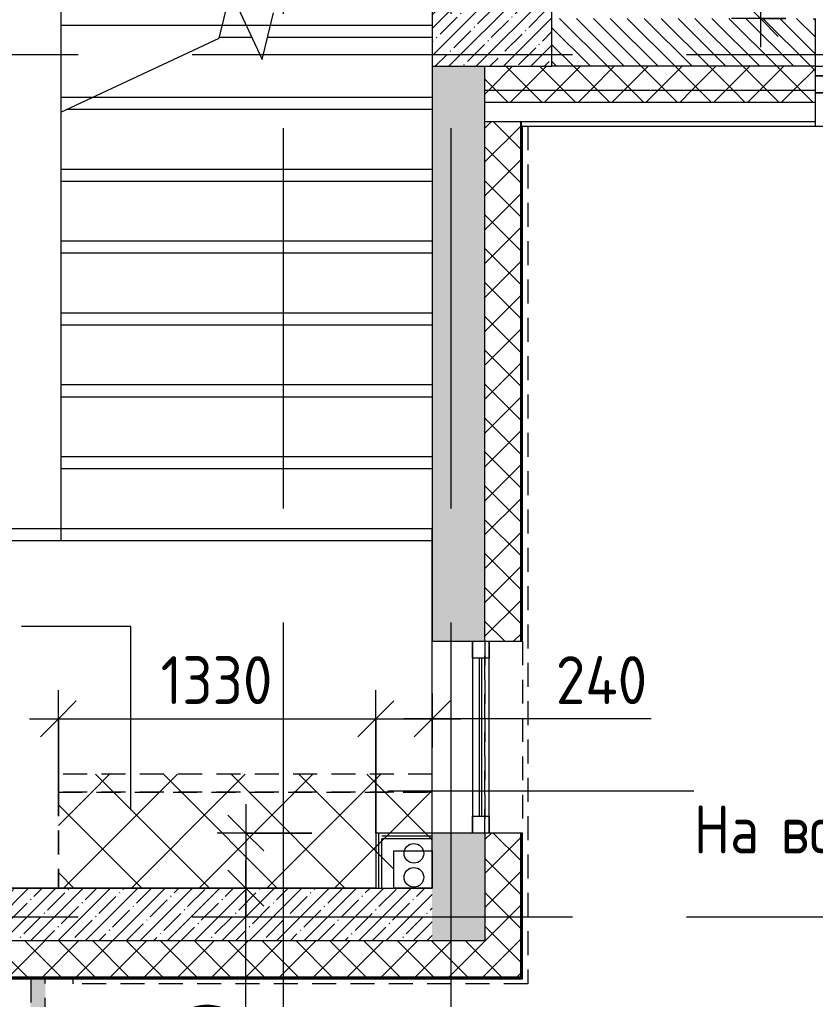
# Model space of a CAD drawing. Header units: millimetres. Extents: x 35143 to 244272, y -8553 to 29000.
# Drawn here: x 73758 to 77080, y -345 to 3745 of the extents above; entities that cross this region are included whole.
import ezdxf

# ---------------------------------------------------------------- set-up
doc = ezdxf.new("R2010")
doc.units = ezdxf.units.MM
doc.linetypes.add('200_ШТРИХ__ш1_п0_6_', pattern=[160, 100, -60])
doc.linetypes.add('Осевая', pattern=[3175, 635, -476.25, 1587.5, -476.25])
for name, color, linetype, lineweight in [('A-ANNO-DIMS', 7, 'Continuous', 9), ('A-ANNO-DIMS-100', 7, 'Continuous', 9), ('A-DETL', 7, 'Continuous', 9), ('A-DETL-MBND-1', 7, '200_ШТРИХ__ш1_п0_6_', 9), ('A-GLAZ', 7, 'Continuous', 9), ('A-WALL', 7, 'Continuous', 9), ('A-WALL-1', 7, 'Continuous', 13), ('A-WALL-IDEN', 7, 'Continuous', 9), ('I-WALL', 7, 'Continuous', 9), ('S-COLS', 7, 'Continuous', 9), ('S-STRS', 7, 'Continuous', 9), ('S-STRS-MBND', 7, 'Continuous', 9), ('Оси', 7, 'Continuous', 9), ('Оси-2', 7, 'Осевая', 9)]:
    doc.layers.add(name, color=color, linetype=linetype, lineweight=lineweight)
for name, color, linetype, lineweight, true_color in [('A-DETL-MBND-2', 7, '200_ШТРИХ__ш1_п0_6_', 9, 0xff80c0), ('A-WALL-2', 7, 'Continuous', 13, 0x008040), ('I-WALL-2', 7, 'Continuous', 9, 0x008040)]:
    doc.layers.add(name, color=color, linetype=linetype, lineweight=lineweight, true_color=true_color)
doc.styles.add('GOST Common_1', font='GOST_Common.ttf', dxfattribs={"width": 0.9, "height": 200})
doc.styles.add('ISOCPEUR_1', font='isocpeur.ttf', dxfattribs={"width": 0.9, "height": 200})
doc.dimstyles.new('ISO-2_0_0_9К_Средний_округл2', dxfattribs={"dimscale": 304.8, "dimtxt": 199.196235, "dimasz": 0.492126, "dimexe": 0.393701, "dimexo": 0, "dimgap": 0, "dimtad": 1, "dimdec": 0, "dimrnd": 10, "dimzin": 0, "dimdsep": 46, "dimtxsty": 'ISOCPEUR_1', "dimblk1": 'OBLIQUE', "dimblk2": 'OBLIQUE', "dimsah": 1, "dimcen": 0.09, "dimdle": 0.393701, "dimazin": 0, "dimtfac": 1, "dimtdec": 4, "dimtix": 1, "dimtmove": 0, "dimatfit": 3, "dimfxl": 1, "dimtvp": 1, "dimtolj": 1, "dimtzin": 0, "dimarcsym": 2})
doc.dimstyles.new('ISO-2_0_0_9К_Средний_округл2_1', dxfattribs={"dimscale": 304.8, "dimtxt": 199.196235, "dimasz": 0.492126, "dimexe": 0.393701, "dimexo": 0, "dimgap": 0, "dimtad": 1, "dimdec": 0, "dimrnd": 10, "dimzin": 0, "dimdsep": 46, "dimtxsty": 'ISOCPEUR_1', "dimblk1": 'OBLIQUE', "dimblk2": 'OBLIQUE', "dimsah": 1, "dimcen": 0.09, "dimdle": 0.393701, "dimazin": 0, "dimtfac": 1, "dimtdec": 4, "dimtix": 1, "dimtmove": 1, "dimatfit": 3, "dimfxl": 1, "dimtvp": 1, "dimtolj": 1, "dimtzin": 0, "dimarcsym": 2})
pattern_1 = [(45, (0, 0), (-70.71068, 70.71068), []), (135, (0, 0), (-70.71068, -70.71068), [])]
pattern_2 = [(45, (0, 0), (-57.02463, 57.02463), []), (45, (57.025, 0), (-57.02463, 57.02463), [100.806, -20.161, 3.353, -16.808])]
pattern_3 = [(45, (0, 0), (-141.42136, 141.42136), []), (135, (0, 0), (-141.42136, -141.42136), [])]

# ---------------------------------------------------------------- blocks, each defined once
blk = doc.blocks.new('BSC_Колонна _Прямоугольная - 500х500-V11-План монтажа стен и перегородок 2 этажа в осях 12-23')
at = {"layer": 'S-COLS'}
h = blk.add_hatch(dxfattribs=at)
h.set_pattern_fill('FP_12', color=256, style=0, pattern_type=2)
h.set_pattern_definition([(45, (-75730, -3800), (-57.02463, 57.02463), []), (45, (-75672.975, -3800), (-57.02463, 57.02463), [100.806, -20.161, 3.353, -16.808])])
h.paths.add_polyline_path([(-250, -250), (250, -250), (250, 250), (-250, 250), (-250, 8.7)])
for p, q in [((250, 250), (-250, 250)), ((-250, 250), (-250, -250)), ((250, -250), (250, 250)), ((-250, -250), (250, -250))]:
    blk.add_line(p, q, dxfattribs=at)
blk = doc.blocks.new('120_Окно_СКБ_1Ст - 120_Окно_СКБ_1Ст 900х2500_h_-19906150-План монтажа стен и перегородок 2 этажа в осях 12-23')
at = {"layer": 'A-GLAZ'}
for p, q in [((-450, -75), (-450, -5)), ((-450, -5), (-380, -5)), ((450, -5), (-450, -5)), ((-380, -5), (-380, -75)), ((380, -35), (-380, -35)), ((-380, -35), (-380, -75)), ((-330, -85), (-330, -35)), ((330, -85), (330, -35)), ((380, -75), (380, -5)), ((380, -5), (450, -5)), ((380, -75), (380, -35)), ((450, -5), (450, -75)), ((-380, -75), (-450, -75)), ((-450, -75), (-400, -75)), ((-380, -75), (-400, -75)), ((-400, -75), (-400, -85)), ((-330, -55), (330, -55)), ((330, -65), (-330, -65)), ((450, -75), (380, -75)), ((400, -75), (380, -75)), ((400, -75), (450, -75)), ((400, -85), (400, -75)), ((-400, -85), (400, -85)), ((400, -85), (-400, -85))]:
    blk.add_line(p, q, dxfattribs=at)
blk = doc.blocks.new('110_Дверь_СКБ_2Ст_Наружная - ДН-1_л__ Двухстворчатая 1350 х3200 _ЛК_ в свету с верхним остеклением 2-V44-План монтажа стен и перегородок 2 этажа в осях 12-23')
at = {"layer": 'A-DETL-MBND-1'}
for points in [[(754.5, 869), (694.5, 869), (694.5, 79), (754.5, 79), (754.5, 644.6)], [(-715.5, 419), (-715.5, 79), (-655.5, 79), (-655.5, 419)]]:
    blk.add_hatch(color=256, dxfattribs=at).paths.add_polyline_path(points)
for p, q in [((754.5, 869), (694.5, 869)), ((694.5, 869), (694.5, 79)), ((754.5, 79), (754.5, 869)), ((-715.5, 419), (-715.5, 79)), ((-655.5, 419), (-715.5, 419)), ((-655.5, 79), (-655.5, 419))]:
    blk.add_line(p, q, dxfattribs=at)
for centre, radius, start, end in [((754.5, -91), 960, 90, 169.7783), ((-715.5, -91), 510, 19.4841, 90)]:
    blk.add_arc(centre, radius, start, end, dxfattribs=at)
blk = doc.blocks.new('120_Окно_СКБ_1Ст - 120_Окно_СКБ_1Ст 800х2500 EI30-23532001-План монтажа стен и перегородок 2 этажа в осях 12-23')
at = {"layer": 'A-GLAZ'}
for p, q in [((-400, -127), (-400, -57)), ((-400, -57), (-330, -57)), ((400, -57), (-400, -57)), ((-330, -57), (-330, -127)), ((330, -127), (330, -57)), ((330, -57), (400, -57)), ((400, -57), (400, -127)), ((330, -87), (-330, -87)), ((330, -97), (-330, -97)), ((-330, -127), (-400, -127)), ((-400, -127), (400, -127)), ((400, -127), (330, -127))]:
    blk.add_line(p, q, dxfattribs=at)
blk = doc.blocks.new('Зашивка приборов отопления27 - Зашивка приборов отопления-33322407-План монтажа стен и перегородок 2 этажа в осях 12-23')
at = {"layer": 'A-DETL-MBND-2'}
h = blk.add_hatch(dxfattribs=at)
h.set_pattern_fill('FP_58', color=256, style=0, pattern_type=2)
h.set_pattern_definition(pattern_3)
h.paths.add_polyline_path([(75480, 520), (75480, 595), (73919.6, 595), (73919.6, 520), (75449.1, 520)])
h = blk.add_hatch(dxfattribs=at)
h.set_pattern_fill('FP_63', color=256, style=0, pattern_type=2)
h.set_pattern_definition(pattern_3)
h.paths.add_polyline_path([(75085, 120), (75245, 120), (75245, 350), (75480, 350), (75480, 520), (73920, 520), (73920, 120), (74720.9, 120)])
for p, q in [((75480, 595), (73919.6, 595)), ((73919.6, 595), (73919.6, 520)), ((75480, 520), (75480, 595)), ((73919.6, 520), (73919.6, 120)), ((73919.6, 520), (75480, 520)), ((75480, 520), (73920, 520)), ((73920, 520), (73920, 120)), ((75480, 350), (75480, 520))]:
    blk.add_line(p, q, dxfattribs=at)
blk = doc.blocks.new('DIMBLOCK47-План монтажа стен и перегородок 2 этажа в осях 12-23')
at = {"layer": 'A-ANNO-DIMS-100'}
for p, q in [((76850.2, 4731.7), (76850.2, 4252.5)), ((76850.2, 4252.5), (76850.2, 3940)), ((76850.2, 4250), (76850.2, 3630)), ((76254.4, 4130), (76970.2, 4130)), ((76850.2, 4130), (76254.4, 4130)), ((76956.3, 3750), (76730.2, 3750)), ((76850.2, 3750), (76956.3, 3750))]:
    blk.add_line(p, q, dxfattribs=at)
at = {"layer": 'A-ANNO-DIMS-100', "lineweight": 20}
for p, q in [((76850.2, 4130), (76775.2, 4205)), ((76850.2, 4130), (76925.2, 4055)), ((76850.2, 3750), (76775.2, 3825)), ((76850.2, 3750), (76925.2, 3675))]:
    blk.add_line(p, q, dxfattribs=at)
at = {"layer": 'A-ANNO-DIMS-100', "color": 0, "insert": (76588.9, 4352.5), "char_height": 200, "width": 455.087, "attachment_point": 1, "rotation": 90, "line_spacing_factor": 1.149209, "style": 'ISOCPEUR_1'}
blk.add_mtext('380', dxfattribs=at)
blk = doc.blocks.new('_Oblique')
at = {"color": 0, "linetype": 'ByBlock', "lineweight": -2}
blk.add_line((-0.5, -0.5), (0.5, 0.5), dxfattribs=at)
blk = doc.blocks.new('DIMBLOCK61-План монтажа стен и перегородок 2 этажа в осях 12-23')
at = {"layer": 'A-ANNO-DIMS-100'}
for p, q in [((73920, 520), (73920, 946.8)), ((75245, 350), (75245, 946.8)), ((73800, 826.8), (75245, 826.8)), ((73920, 826.8), (73920, 520)), ((75245, 826.8), (75245, 350))]:
    blk.add_line(p, q, dxfattribs=at)
at = {"layer": 'A-ANNO-DIMS-100', "lineweight": 20}
for p, q in [((73920, 826.8), (73995, 901.8)), ((75245, 826.8), (75320, 901.8)), ((73920, 826.8), (73845, 751.8)), ((75245, 826.8), (75170, 751.8))]:
    blk.add_line(p, q, dxfattribs=at)
at = {"layer": 'A-ANNO-DIMS-100', "color": 0, "insert": (74346.9, 1088.1), "char_height": 200, "width": 565.411, "attachment_point": 1, "line_spacing_factor": 1.149209, "style": 'ISOCPEUR_1'}
blk.add_mtext('1330', dxfattribs=at)
blk = doc.blocks.new('DIMBLOCK62-План монтажа стен и перегородок 2 этажа в осях 12-23')
at = {"layer": 'A-ANNO-DIMS-100'}
for p, q in [((75245, 350), (75245, 946.8)), ((75480, 932.9), (75480, 706.8)), ((75480, 826.8), (75480, 932.9)), ((75245, 826.8), (75600, 826.8)), ((75245, 826.8), (75245, 350)), ((75896.4, 826.8), (75362.5, 826.8)), ((76394.8, 826.8), (75896.4, 826.8))]:
    blk.add_line(p, q, dxfattribs=at)
at = {"layer": 'A-ANNO-DIMS-100', "lineweight": 20}
for p, q in [((75245, 826.8), (75320, 901.8)), ((75480, 826.8), (75555, 901.8)), ((75245, 826.8), (75170, 751.8)), ((75480, 826.8), (75405, 751.8))]:
    blk.add_line(p, q, dxfattribs=at)
at = {"layer": 'A-ANNO-DIMS-100', "color": 0, "insert": (75996.4, 1088.1), "char_height": 200, "width": 478.071, "attachment_point": 1, "line_spacing_factor": 1.149209, "style": 'ISOCPEUR_1'}
blk.add_mtext('240', dxfattribs=at)
blk = doc.blocks.new('DIMBLOCK63-План монтажа стен и перегородок 2 этажа в осях 12-23')
at = {"layer": 'A-ANNO-DIMS-100'}
for p, q in [((74702.8, 470), (74702.8, 0)), ((74978, 350), (74582.8, 350)), ((74702.8, 350), (74978, 350)), ((74702.8, -247.4), (74702.8, 235)), ((74808.9, 120), (74582.8, 120)), ((74702.8, 120), (74808.9, 120)), ((74702.8, -726.6), (74702.8, -247.4))]:
    blk.add_line(p, q, dxfattribs=at)
at = {"layer": 'A-ANNO-DIMS-100', "lineweight": 20}
for p, q in [((74702.8, 350), (74627.8, 425)), ((74702.8, 350), (74777.8, 275)), ((74702.8, 120), (74627.8, 195)), ((74702.8, 120), (74777.8, 45))]:
    blk.add_line(p, q, dxfattribs=at)
at = {"layer": 'A-ANNO-DIMS-100', "color": 0, "insert": (74441.5, -726.6), "char_height": 200, "width": 455.087, "attachment_point": 1, "rotation": 90, "line_spacing_factor": 1.149209, "style": 'ISOCPEUR_1'}
blk.add_mtext('230', dxfattribs=at)

msp = doc.modelspace()

# ---------------------------------------------------------------- hatches: boundary and pattern name
at = {"layer": 'A-WALL'}
h = msp.add_hatch(dxfattribs=at)
h.set_pattern_fill('FP_20', color=256, style=0, pattern_type=2)
h.set_pattern_definition([(135, (0, 0), (-35.35534, -35.35534), [])])
h.paths.add_polyline_path([(80350, 3550), (80350, 3750), (80080, 3750), (80080, 3550)])
h.paths.add_polyline_path([(79089.7, 3550), (79180, 3550), (79180, 3750), (77980, 3750), (77980, 3550)])
h.paths.add_polyline_path([(76905.3, 3550), (77080, 3550), (77080, 3750), (75980, 3750), (75980, 3550), (76177.2, 3550)])
h = msp.add_hatch(dxfattribs=at)
h.set_pattern_fill('FP_21', color=256, style=0, pattern_type=2)
h.set_pattern_definition(pattern_1)
h.paths.add_polyline_path([(84535.7, 3450), (84535.7, 3550), (84120, 3550), (84120, 3450), (84186.5, 3450)])
h.paths.add_polyline_path([(81420, 3450), (81420, 3550), (80080, 3550), (80080, 3450), (80545.9, 3450)])
h.paths.add_polyline_path([(79089.7, 3450), (79180, 3450), (79180, 3550), (77980, 3550), (77980, 3450)])
h.paths.add_polyline_path([(77080, 3450), (77080, 3550), (75700, 3550), (75700, 3450), (76905.3, 3450)])
h = msp.add_hatch(dxfattribs=at)
h.set_pattern_fill('FP_21', color=256, style=0, pattern_type=2)
h.set_pattern_definition(pattern_1)
h.paths.add_polyline_path([(84186.5, 3400), (84535.7, 3400), (84535.7, 3450), (84120, 3450), (84120, 3400)])
h.paths.add_polyline_path([(81420, 3400), (81420, 3450), (80080, 3450), (80080, 3400), (80545.9, 3400)])
h.paths.add_polyline_path([(79180, 3400), (79180, 3450), (77980, 3450), (77980, 3400), (79089.7, 3400)])
h.paths.add_polyline_path([(76905.3, 3400), (77080, 3400), (77080, 3450), (75700, 3450), (75700, 3400), (76177.2, 3400)])
h = msp.add_hatch(dxfattribs=at)
h.set_pattern_fill('FP_21', color=256, style=0, pattern_type=2)
h.set_pattern_definition(pattern_1)
h.paths.add_polyline_path([(75850, -250), (75850, 350), (75700, 350), (75700, -250)])
h.paths.add_polyline_path([(75850, 1150), (75850, 3320), (75700, 3320), (75700, 1150)])
h = msp.add_hatch(dxfattribs=at)
h.set_pattern_fill('FP_21', color=256, style=0, pattern_type=2)
h.set_pattern_definition(pattern_1)
h.paths.add_polyline_path([(75700, -250), (75700, -100), (71560, -100), (71560, -250), (75449.1, -250)])
h.paths.add_polyline_path([(70660, -250), (70660, -100), (67060, -100), (67060, -250), (70352.2, -250)])
h.paths.add_polyline_path([(65983.5, -250), (66160, -250), (66160, -100), (65160, -100), (65160, -250), (65910, -250)])
h.paths.add_polyline_path([(61614.8, -250), (62060, -250), (62060, -100), (60910, -100), (60910, -250)])
h.paths.add_polyline_path([(58810, -250), (58810, -100), (58060, -100), (58060, -250), (58702.3, -250)])
h.paths.add_polyline_path([(57160, -250), (57160, -100), (56410, -100), (56410, -250), (56910, -250)])
h.paths.add_polyline_path([(52877.4, -250), (53310, -250), (53310, -100), (51910, -100), (51910, -250), (52149.3, -250)])
h.paths.add_polyline_path([(47410, -250), (48810, -250), (48810, -100), (47410, -100)])
h.paths.add_polyline_path([(43411.8, -250), (44036.3, -250), (44036.3, -100), (42660, -100), (42660, -250), (42683.7, -250)])
h.paths.add_polyline_path([(45310, -250), (45310, -100), (44936.3, -100), (44936.3, -250)])
h.paths.add_polyline_path([(39043.1, -250), (39560, -250), (39560, -100), (38742.7, -100), (38742.7, -250)])
at = {"layer": 'I-WALL'}
h = msp.add_hatch(dxfattribs=at)
h.set_pattern_fill('FP_17', color=256, style=0, pattern_type=2)
h.set_pattern_definition(pattern_2)
h.paths.add_polyline_path([(75480, -100), (75700, -100), (75700, 350), (75480, 350), (75480, 120)])
h.paths.add_polyline_path([(75700, 1150), (75700, 3550), (75480, 3550), (75480, 1150)])
h.paths.add_polyline_path([(75480, 4050), (75700, 4050), (75700, 7900), (75480, 7900), (75480, 6124.8)])
h = msp.add_hatch(dxfattribs=at)
h.set_pattern_fill('FP_17', color=256, style=0, pattern_type=2)
h.set_pattern_definition(pattern_2)
h.paths.add_polyline_path([(75480, -100), (75480, 120), (71860, 120), (71860, -100), (75449.1, -100)])
at = {"layer": 'I-WALL-2'}
h = msp.add_hatch(dxfattribs=at)
h.set_pattern_fill('FP_58', color=256, style=0, pattern_type=2)
h.set_pattern_definition(pattern_3)
h.paths.add_polyline_path([(75257.5, 120), (75257.5, 350), (75245, 350), (75245, 120)])
h = msp.add_hatch(dxfattribs=at)
h.set_pattern_fill('FP_58', color=256, style=0, pattern_type=2)
h.set_pattern_definition(pattern_3)
h.paths.add_polyline_path([(75270, 120), (75270, 350), (75257.5, 350), (75257.5, 120), (75267, 120)])
h = msp.add_hatch(dxfattribs=at)
h.set_pattern_fill('FP_58', color=256, style=0, pattern_type=2)
h.set_pattern_definition(pattern_3)
h.paths.add_polyline_path([(75480, 337.5), (75480, 350), (75270, 350), (75270, 337.5), (75449.1, 337.5)])
h = msp.add_hatch(dxfattribs=at)
h.set_pattern_fill('FP_58', color=256, style=0, pattern_type=2)
h.set_pattern_definition(pattern_3)
h.paths.add_polyline_path([(75320, 325), (75480, 325), (75480, 337.5), (75270, 337.5), (75270, 325)])
h = msp.add_hatch(dxfattribs=at)
h.set_pattern_fill('FP_58', color=256, style=0, pattern_type=2)
h.set_pattern_definition(pattern_3)
h.paths.add_polyline_path([(75320, 120), (75320, 325), (75270, 325), (75270, 120)])
h = msp.add_hatch(dxfattribs=at)
h.set_pattern_fill('FP_58', color=256, style=0, pattern_type=2)
h.set_pattern_definition(pattern_3)
h.paths.add_polyline_path([(75320, 275), (75480, 275), (75480, 325), (75320, 325)])

# ---------------------------------------------------------------- linework, layer by layer
at = {"layer": 'A-DETL'}
for centre in [(75404, 265), (75404, 165)]:
    msp.add_circle(centre, 41, dxfattribs=at)
at = {"layer": 'A-DETL-MBND-1'}
for p, q in [((75880, 3300), (75880, -280)), ((75480, 595), (75480, 1150)), ((75700, 1150), (75700, 350)), ((75700, 350), (75700, 1150)), ((75858, 1150), (75858, 350)), ((73980, -258), (73980, -280)), ((75880, -280), (73980, -280))]:
    msp.add_line(p, q, dxfattribs=at)
at = {"layer": 'A-WALL'}
for p, q in [((77080, 3300), (77080, 3750)), ((77080, 3550), (77980, 3550)), ((75858, 3300), (84914.6, 3300)), ((75858, 1150), (75858, 3300)), ((75700, 1150), (75858, 1150)), ((75858, 350), (75700, 350)), ((75858, -258), (75858, 350)), ((75700, -100), (75480, -100)), ((66160, -258), (75858, -258))]:
    msp.add_line(p, q, dxfattribs=at)
at = {"layer": 'A-WALL-1'}
for p, q in [((77080, 3550), (75980, 3550)), ((75700, 3450), (77080, 3450)), ((75700, 3400), (77080, 3400)), ((75700, 3320), (77080, 3320)), ((75700, 1150), (75700, 3320)), ((75850, 1150), (75850, 3320)), ((75853, 1150), (75853, 3320)), ((75858, 3300), (75853, 3300)), ((75700, 350), (75700, -100)), ((75850, -250), (75850, 350)), ((75853, -253), (75853, 350)), ((75480, -100), (71560, -100)), ((71560, -250), (75850, -250)), ((71560, -253), (75853, -253))]:
    msp.add_line(p, q, dxfattribs=at)
at = {"layer": 'A-WALL-2'}
for p, q in [((75257.5, 120), (75257.5, 350)), ((75480, 337.5), (75270, 337.5)), ((75480, 275), (75480, 350)), ((75270, 120), (75270, 325)), ((75480, 325), (75270, 325)), ((75245, 120), (75320, 120))]:
    msp.add_line(p, q, dxfattribs=at)
at = {"layer": 'A-WALL-IDEN'}
for p, q in [((74222.7, 1212.5), (73766.8, 1212.5)), ((74222.7, 444.8), (74222.7, 1212.5)), ((75295.2, 525.9), (76571.9, 525.9))]:
    msp.add_line(p, q, dxfattribs=at)
at = {"layer": 'I-WALL'}
for p, q in [((75480, 3550), (75480, 1150)), ((75700, 3320), (75700, 3550)), ((75480, 1150), (75700, 1150)), ((75700, 350), (75320, 350)), ((75480, 275), (75480, 120)), ((75245, 120), (72080, 120)), ((75480, 120), (75320, 120))]:
    msp.add_line(p, q, dxfattribs=at)
at = {"layer": 'I-WALL-2'}
for p, q in [((75245, 350), (75245, 120)), ((75320, 350), (75245, 350)), ((75320, 120), (75320, 275)), ((75320, 275), (75480, 275))]:
    msp.add_line(p, q, dxfattribs=at)
at = {"layer": 'S-STRS'}
for p, q in [((73930, 4020), (73930, 3720)), ((73930, 3720), (73930, 3420)), ((74604.6, 3720), (73930, 3720)), ((74604.6, 3720), (73930, 3720)), ((74805.4, 3720), (74705, 3720)), ((74805.4, 3720), (74705, 3720)), ((74728.5, 3669.7), (74592.3, 3669.7)), ((74728.5, 3669.7), (74592.3, 3669.7)), ((75480, 3669.7), (74793.2, 3669.7)), ((75480, 3669.7), (74793.2, 3669.7)), ((73930, 3420), (73930, 3358.6)), ((74061.6, 3420), (73930, 3420)), ((74061.6, 3420), (73930, 3420)), ((73930, 3358.6), (73930, 3069.7)), ((75480, 3369.7), (73953.8, 3369.7)), ((75480, 3369.7), (73953.8, 3369.7)), ((73930, 3069.7), (73930, 2769.7)), ((75480, 3069.7), (73930, 3069.7)), ((75480, 3069.7), (73930, 3069.7)), ((73930, 2769.7), (73930, 2469.7)), ((75480, 2769.7), (73930, 2769.7)), ((75480, 2769.7), (73930, 2769.7)), ((73930, 2469.7), (73930, 2169.7)), ((75480, 2469.7), (73930, 2469.7)), ((75480, 2469.7), (73930, 2469.7)), ((73930, 2169.7), (73930, 1869.7)), ((75480, 2169.7), (73930, 2169.7)), ((75480, 2169.7), (73930, 2169.7)), ((73930, 1869.7), (73930, 1569.7)), ((75480, 1869.7), (73930, 1869.7)), ((75480, 1869.7), (73930, 1869.7)), ((73930, 1569.7), (73630, 1569.7)), ((75480, 1569.7), (73930, 1569.7)), ((75480, 1569.7), (73930, 1569.7))]:
    msp.add_line(p, q, dxfattribs=at)
at = {"layer": 'S-STRS-MBND'}
for p, q in [((74591.7, 3667.2), (74639, 3861.6)), ((74639, 3861.6), (74771, 3578.4)), ((74771, 3578.4), (74818.3, 3772.8)), ((74705, 3720), (74604.6, 3720)), ((74705, 3720), (74604.6, 3720)), ((75480, 3720), (74805.4, 3720)), ((75480, 3720), (74805.4, 3720)), ((73930, 3358.6), (74591.7, 3667.2)), ((75480, 3420), (74061.6, 3420)), ((75480, 3420), (74061.6, 3420)), ((75480, 3420), (75480, 1620)), ((73930, 3358.6), (73930, 1620)), ((75480, 3120), (73930, 3120)), ((75480, 3120), (73930, 3120)), ((75480, 2820), (73930, 2820)), ((75480, 2820), (73930, 2820)), ((75480, 2520), (73930, 2520)), ((75480, 2520), (73930, 2520)), ((75480, 2220), (73930, 2220)), ((75480, 2220), (73930, 2220)), ((75480, 1920), (73930, 1920)), ((75480, 1920), (73930, 1920)), ((73930, 1620), (73630, 1620)), ((75480, 1620), (73930, 1620)), ((75480, 1620), (73930, 1620)), ((75480, 120), (75480, 1620)), ((72080, 120), (75480, 120))]:
    msp.add_line(p, q, dxfattribs=at)
at = {"layer": 'Оси'}
for p, q in [((74860, -1906.3), (74860, 593.7)), ((75560, -1906.3), (75560, 593.7))]:
    msp.add_line(p, q, dxfattribs=at)
at = {"layer": 'Оси-2'}
for p, q in [((75560, 593.7), (75560, 25078.1)), ((74860, 593.7), (74860, 24898.1)), ((38442.5, 3600), (82250, 3600)), ((38442.5, 0), (82250, 0))]:
    msp.add_line(p, q, dxfattribs=at)

# ---------------------------------------------------------------- block references
at = {"layer": 'A-DETL-MBND-1', "rotation": 180}
msp.add_blockref('110_Дверь_СКБ_2Ст_Наружная - ДН-1_л__ Двухстворчатая 1350 х3200 _ЛК_ в свету с верхним остеклением 2-V44-План монтажа стен и перегородок 2 этажа в осях 12-23', (73149.5, -179), dxfattribs=at)
at = {"layer": 'A-DETL-MBND-2'}
msp.add_blockref('Зашивка приборов отопления27 - Зашивка приборов отопления-33322407-План монтажа стен и перегородок 2 этажа в осях 12-23', (0, 0), dxfattribs=at)
at = {"layer": 'A-GLAZ'}
for name, p, rotation in [('120_Окно_СКБ_1Ст - 120_Окно_СКБ_1Ст 900х2500_h_-19906150-План монтажа стен и перегородок 2 этажа в осях 12-23', (77530, 3435), 180), ('120_Окно_СКБ_1Ст - 120_Окно_СКБ_1Ст 800х2500 EI30-23532001-План монтажа стен и перегородок 2 этажа в осях 12-23', (75775, 750), 270)]:
    msp.add_blockref(name, p, dxfattribs=dict(at, rotation=rotation))
at = {"layer": 'S-COLS'}
msp.add_blockref('BSC_Колонна _Прямоугольная - 500х500-V11-План монтажа стен и перегородок 2 этажа в осях 12-23', (75730, 3800), dxfattribs=at)

# ---------------------------------------------------------------- texts
at = {"layer": 'A-WALL-IDEN', "char_height": 200, "attachment_point": 1, "style": 'GOST Common_1'}
for s, insert, width in [('На', (76571.9, 465), 360.759), ('\\fGOST Common|b0|i0|c204|p34|;\\W.9; ', (76869.5, 465), 79.367), ('всю', (76935, 465), 476.202)]:
    msp.add_mtext(s, dxfattribs=dict(at, insert=insert, width=width))

# ---------------------------------------------------------------- dimensions: what is measured, and where the dimension line sits
at = {"layer": 'A-ANNO-DIMS'}
for base, p1, p2, override, picture, middle in [((76850.2, 3750), (76254.4, 4130), (76956.3, 3750), {"dimpost": '<>', "dimfxl": 798.142837}, 'DIMBLOCK47-План монтажа стен и перегородок 2 этажа в осях 12-23', (76722.2, 4580)), ((74702.8, 120), (74978, 350), (74808.9, 120), {"dimpost": '<>', "dimfxl": 285.468796}, 'DIMBLOCK63-План монтажа стен и перегородок 2 этажа в осях 12-23', (74574.9, -499.1))]:
    dim = msp.add_linear_dim(base=base, p1=p1, p2=p2, angle=90, dimstyle='ISO-2_0_0_9К_Средний_округл2_1', override=override, dxfattribs=at)
    dim.commit()
    dim.dimension.update_dxf_attribs({"geometry": picture, "text_midpoint": middle, "dimtype": 160, "text_rotation": 90})
dim = msp.add_linear_dim(base=(75245, 826.8), p1=(73920, 520), p2=(75245, 350), dimstyle='ISO-2_0_0_9К_Средний_округл2', override={"dimpost": '<>', "dimfxl": 1335.861145}, dxfattribs=at)
dim.commit()
dim.dimension.update_dxf_attribs({"geometry": 'DIMBLOCK61-План монтажа стен и перегородок 2 этажа в осях 12-23', "text_midpoint": (74582.5, 926.8)})
dim = msp.add_linear_dim(base=(75480, 826.8), p1=(75245, 350), p2=(75480, 932.9), dimstyle='ISO-2_0_0_9К_Средний_округл2_1', override={"dimpost": '<>', "dimfxl": 628.497822}, dxfattribs=at)
dim.commit()
dim.dimension.update_dxf_attribs({"geometry": 'DIMBLOCK62-План монтажа стен и перегородок 2 этажа в осях 12-23', "text_midpoint": (76235.4, 954.8), "dimtype": 160})

doc.saveas('drawing.dxf')
